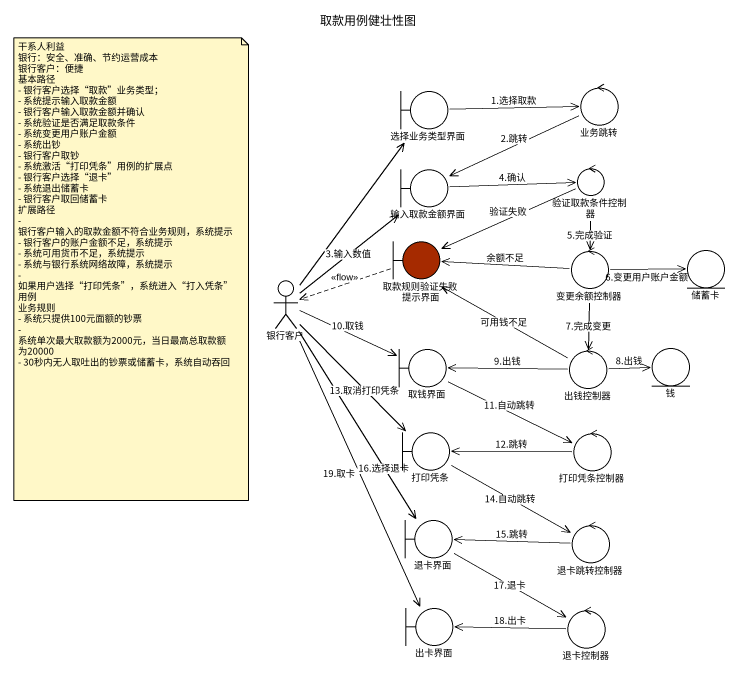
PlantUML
@startuml
title 取款用例健壮性图
boundary 选择业务类型界面
control 业务跳转
boundary 输入取款金额界面
control 验证取款条件控制器
boundary 取款规则验证失败提示界面 #A52A00
actor 银行客户
control 变更余额控制器
entity 储蓄卡
boundary 取钱界面
control 出钱控制器
entity 钱
boundary 打印凭条
control 打印凭条控制器
boundary 退卡界面
control 退卡跳转控制器
boundary 出卡界面
control 退卡控制器
选择业务类型界面 -right-> 业务跳转 : 1.选择取款
业务跳转 -left-> 输入取款金额界面 : 2.跳转
输入取款金额界面 -right-> 验证取款条件控制器 : 4.确认
验证取款条件控制器 -left-> 取款规则验证失败提示界面 : 验证失败
验证取款条件控制器 --> 变更余额控制器 : 5.完成验证
取款规则验证失败提示界面 .left.> 银行客户 : <<flow>>
银行客户 -up-> 选择业务类型界面
银行客户 -up-> 输入取款金额界面 : 3.输入数值
银行客户 -right-> 取钱界面 : 10.取钱
银行客户 --> 打印凭条 : 13.取消打印凭条
银行客户 --> 退卡界面 : 16.选择退卡
银行客户 --> 出卡界面 : 19.取卡
变更余额控制器 -left-> 取款规则验证失败提示界面 : 余额不足
变更余额控制器 -right-> 储蓄卡 : 6.变更用户账户金额
变更余额控制器 --> 出钱控制器 : 7.完成变更
取钱界面 -right-> 打印凭条控制器 : 11.自动跳转
出钱控制器 -up-> 取款规则验证失败提示界面 : 可用钱不足
出钱控制器 -left-> 取钱界面 : 9.出钱
出钱控制器 -right-> 钱 : 8.出钱
打印凭条 -right-> 退卡跳转控制器 : 14.自动跳转
打印凭条控制器 -left-> 打印凭条 : 12.跳转
退卡界面 -right-> 退卡控制器 : 17.退卡
退卡跳转控制器 -left-> 退卡界面 : 15.跳转
退卡控制器 -left-> 出卡界面 : 18.出卡
note as N1
  干系人利益
  银行：安全、准确、节约运营成本
  银行客户：便捷
  基本路径
  - 银行客户选择“取款”业务类型；
  - 系统提示输入取款金额
  - 银行客户输入取款金额并确认
  - 系统验证是否满足取款条件
  - 系统变更用户账户金额
  - 系统出钞
  - 银行客户取钞
  - 系统激活“打印凭条”用例的扩展点
  - 银行客户选择“退卡”
  - 系统退出储蓄卡
  - 银行客户取回储蓄卡
  扩展路径
  - 银行客户输入的取款金额不符合业务规则，系统提示
  - 银行客户的账户金额不足，系统提示
  - 系统可用货币不足，系统提示
  - 系统与银行系统网络故障，系统提示
  - 如果用户选择“打印凭条”，系统进入“打入凭条”用例
  业务规则
  - 系统只提供100元面额的钞票
  - 系统单次最大取款额为2000元，当日最高总取款额为20000
  - 30秒内无人取吐出的钞票或储蓄卡，系统自动吞回
end note
@enduml
